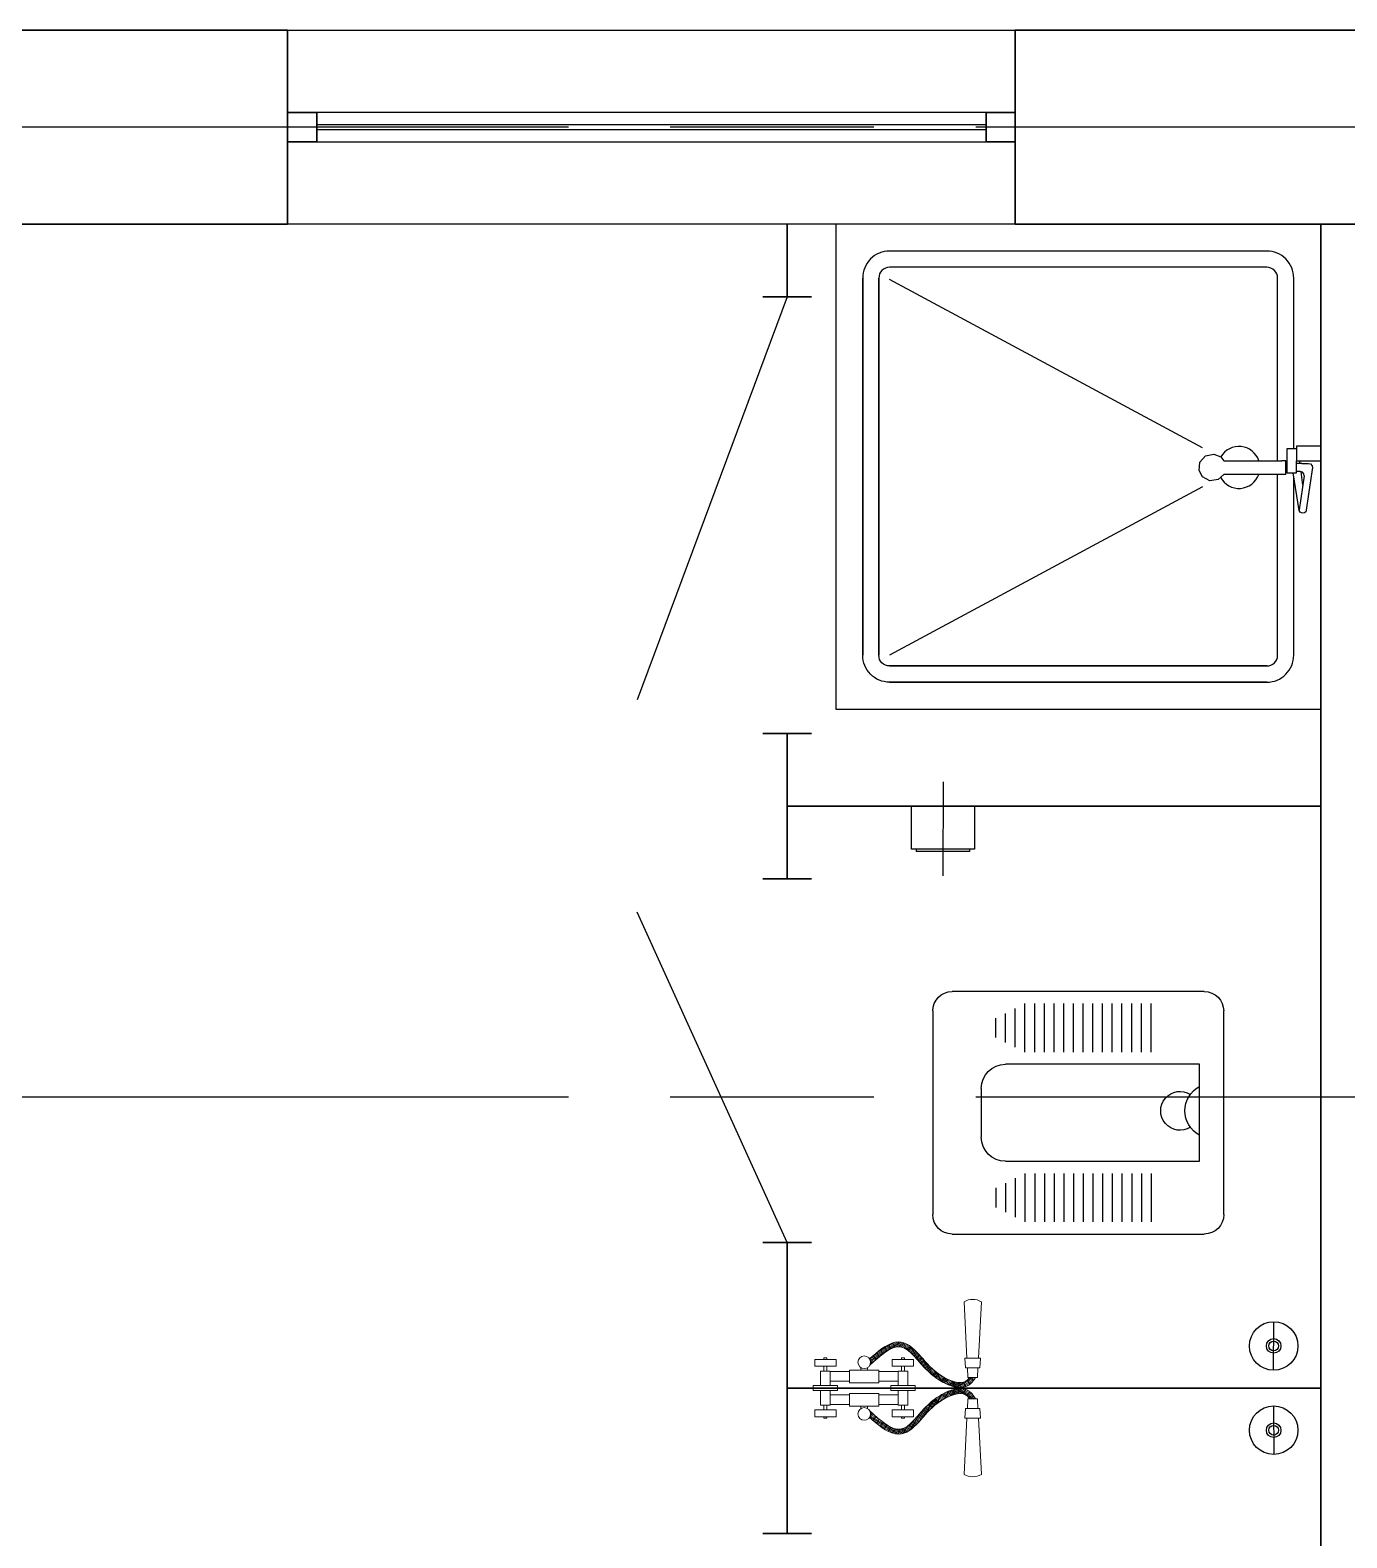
# Model space of a CAD drawing. Header units: inches. Extents: x 2870606 to 3671143, y -733551 to -473558.
# Drawn here: x 3184382 to 3187097, y -588254 to -585145 of the extents above; entities that cross this region are included whole.
import ezdxf

# ---------------------------------------------------------------- set-up
doc = ezdxf.new("R2010")
doc.units = ezdxf.units.IN
doc.header["$MEASUREMENT"] = 0
doc.linetypes.add('ACAD_ISO08W100', pattern=[36, 24, -3, 6, -3])
doc.layers.add('_0', color=7, linetype='Continuous', lineweight=25)
doc.layers.add('A_Windows', color=160, linetype='Continuous')

# ---------------------------------------------------------------- blocks, each defined once
blk = doc.blocks.new('hdyer')
for p, q in [((-112315.8, -307129.6), (-112315.8, -308129.6)), ((-112559.4, -307590.9), (-113204.7, -307243.8)), ((-112315.8, -307587.6), (-112365.8, -307587.6)), ((-112365.8, -307587.6), (-112365.8, -307617.6)), ((-112564.9, -307620.2), (-112553.3, -307607.4)), ((-112553.3, -307607.4), (-112536.3, -307603.7)), ((-112536.3, -307603.7), (-112522, -307609.5)), ((-112522, -307609.5), (-112515.8, -307617.6)), ((-112515.8, -307617.6), (-112396, -307617.6)), ((-112388, -307617.6), (-112396, -307617.6)), ((-112388, -307645.6), (-112388, -307617.6)), ((-112365.8, -307592.6), (-112385.8, -307592.6)), ((-112385.8, -307592.6), (-112385.8, -307612.6)), ((-112385.8, -307612.6), (-112385.8, -307642.6)), ((-112365.8, -307617.6), (-112315.8, -307617.6)), ((-112365.8, -307642.6), (-112365.8, -307617.6)), ((-112358.6, -307620.6), (-112358.2, -307618.5)), ((-112358.2, -307618.5), (-112357.5, -307617.6)), ((-112566.4, -307637.4), (-112564.9, -307620.2)), ((-112559.3, -307651), (-112566.4, -307637.4)), ((-112544.2, -307658.8), (-112559.3, -307651)), ((-112515.8, -307645.6), (-112527.5, -307656.1)), ((-112388, -307645.6), (-112515.8, -307645.6)), ((-112388, -307622.8), (-112387.9, -307622.9)), ((-112385.8, -307622.9), (-112388, -307622.9)), ((-112385.8, -307639.9), (-112388, -307639.9)), ((-112385.8, -307642.6), (-112365.8, -307642.6)), ((-112360.3, -307719.9), (-112372.7, -307642.6)), ((-112354.7, -307622.9), (-112365.8, -307622.9)), ((-112358.3, -307639.9), (-112365.8, -307639.9)), ((-112349.7, -307648.6), (-112360, -307718.7)), ((-112358.2, -307622.9), (-112358.6, -307620.6)), ((-112353.7, -307641.1), (-112358.3, -307639.9)), ((-112352.5, -307667.5), (-112356.2, -307640.5)), ((-112354.7, -307622.9), (-112341.4, -307622.9)), ((-112350.5, -307644.7), (-112353.7, -307641.1)), ((-112349.7, -307648.6), (-112350.5, -307644.7)), ((-112341.4, -307622.9), (-112336.8, -307624.1)), ((-112336.8, -307624.1), (-112333.6, -307627.7)), ((-112334, -307640.1), (-112336, -307653.8)), ((-112332.9, -307631.6), (-112334, -307640.1)), ((-112333.6, -307627.7), (-112332.9, -307631.6)), ((-112559.4, -307671.5), (-113204.7, -308018.5)), ((-112527.5, -307656.1), (-112544.2, -307658.8)), ((-112336, -307653.8), (-112340.8, -307686.6)), ((-112340.8, -307686.6), (-112345.6, -307719.4)), ((-112358.3, -307723.2), (-112360.3, -307719.9)), ((-112360.3, -307719.9), (-112360.3, -307719.9)), ((-112355.7, -307725.2), (-112358.3, -307723.2)), ((-112352.7, -307725.6), (-112355.7, -307725.2)), ((-112349.5, -307724.9), (-112352.7, -307725.6)), ((-112346.8, -307722.6), (-112349.5, -307724.9)), ((-112345.6, -307719.4), (-112346.8, -307722.6)), ((-113315.8, -308129.6), (-112315.8, -308129.6))]:
    blk.add_line(p, q)
blk.add_lwpolyline([(-112315.8, -307129.6), (-113315.8, -307129.6), (-113315.8, -308129.6)])
for points in [[(-112426.9, -307185.2), (-113204.7, -307185.2, 0.414214), (-113260.2, -307240.7), (-113260.2, -308018.5, 0.141372)], [(-112371.4, -307592.6), (-112371.4, -307240.7, 0.414214), (-112426.9, -307185.2)], [(-112426.9, -308074.1), (-113204.7, -308074.1, -0.414214), (-113260.2, -308018.5), (-113260.2, -307240.7, -0.141372)], [(-112426.9, -307218.5), (-113204.7, -307218.5, 0.414214), (-113226.9, -307240.7), (-113226.9, -308018.5, 0.139565)], [(-112426.9, -308040.7), (-113204.7, -308040.7, -0.414214), (-113226.9, -308018.5), (-113226.9, -307240.7, -0.139565)], [(-112404.7, -307617.6), (-112404.7, -307240.7, 0.414214), (-112426.9, -307218.5)], [(-113204.7, -308040.7), (-112426.9, -308040.7, 0.414214), (-112404.7, -308018.5), (-112404.7, -307645.6)], [(-113204.7, -308074.1), (-112426.9, -308074.1, 0.414214), (-112371.4, -308018.5), (-112371.4, -307650.8)]]:
    blk.add_lwpolyline(points, format="xyb")
for start, end in [(18.2826, 150.032), (208.2139, 340.5433)]:
    blk.add_arc((-112484.4, -307631.2), 43.3, start, end)
blk = doc.blocks.new('hdyhd')
for p, q in [((732050.4, 105598.5), (732470.4, 105598.5)), ((732010.4, 105038.5), (732010.4, 105558.5)), ((732160.4, 105548.5), (732360.4, 105548.5)), ((732160.4, 105148.5), (732160.4, 105548.5)), ((732360.4, 105548.5), (732360.4, 105148.5)), ((732510.4, 105558.5), (732510.4, 105038.5)), ((732135.4, 105448.7), (732035.4, 105448.7)), ((732135.4, 105428.7), (732035.4, 105428.7)), ((732385.4, 105448.7), (732485.4, 105448.7)), ((732385.4, 105428.7), (732485.4, 105428.7)), ((732135.4, 105408.7), (732035.4, 105408.7)), ((732385.4, 105408.7), (732485.4, 105408.7)), ((732135.4, 105388.7), (732035.4, 105388.7)), ((732135.4, 105368.7), (732035.4, 105368.7)), ((732385.4, 105388.7), (732485.4, 105388.7)), ((732385.4, 105368.7), (732485.4, 105368.7)), ((732135.4, 105348.7), (732035.4, 105348.7)), ((732135.4, 105328.7), (732035.4, 105328.7)), ((732385.4, 105348.7), (732485.4, 105348.7)), ((732385.4, 105328.7), (732485.4, 105328.7)), ((732135.4, 105308.7), (732035.4, 105308.7)), ((732385.4, 105308.7), (732485.4, 105308.7)), ((732135.4, 105288.7), (732035.4, 105288.7)), ((732135.4, 105268.7), (732035.4, 105268.7)), ((732385.4, 105288.7), (732485.4, 105288.7)), ((732385.4, 105268.7), (732485.4, 105268.7)), ((732135.4, 105248.7), (732035.4, 105248.7)), ((732385.4, 105248.7), (732485.4, 105248.7)), ((732135.4, 105228.7), (732035.4, 105228.7)), ((732135.4, 105208.7), (732035.4, 105208.7)), ((732385.4, 105228.7), (732485.4, 105228.7)), ((732385.4, 105208.7), (732485.4, 105208.7)), ((732135.4, 105188.7), (732035.4, 105188.7)), ((732385.4, 105188.7), (732485.4, 105188.7)), ((732125.4, 105168.7), (732045.4, 105168.7)), ((732115.4, 105148.7), (732055.4, 105148.7)), ((732395.4, 105168.7), (732475.4, 105168.7)), ((732405.4, 105148.7), (732465.4, 105148.7)), ((732105.4, 105128.7), (732065.4, 105128.7)), ((732415.4, 105128.7), (732455.4, 105128.7)), ((732310.4, 105098.5), (732210.4, 105098.5)), ((732470.4, 104998.5), (732050.4, 104998.5))]:
    blk.add_line(p, q)
for centre, radius, start, end in [((732050.4, 105558.5), 40, 90, 180), ((732470.4, 105558.5), 40, 0, 90), ((732264.4, 105575.1), 56.7, 208.0725, 331.9275), ((732264.4, 105508.5), 40, 147.9101, 32.09), ((732210.4, 105148.5), 50, 180, 270), ((732310.4, 105148.5), 50, 270, 0), ((732050.4, 105038.5), 40, 180, 270), ((732470.4, 105038.5), 40, 270, 360)]:
    blk.add_arc(centre, radius, start, end)
blk = doc.blocks.new('*U65')
at = {"color": 7, "lineweight": 30}
for points in [[(0, 60), (60, 60), (60, 0), (0, 0)], [(1500, 60), (1440, 60), (1440, 0), (1500, 0)]]:
    blk.add_lwpolyline(points, close=True, dxfattribs=at)
at = {"color": 4, "lineweight": 25}
for points in [[(60, 60), (1440, 60), (1440, 0), (60, 0)], [(60, 35), (1440, 35), (1440, 25), (60, 25)]]:
    blk.add_lwpolyline(points, close=True, dxfattribs=at)

msp = doc.modelspace()

# ---------------------------------------------------------------- linework, layer by layer
at = {"lineweight": 30}
for p, q in [((3184913.36, -585145.19), (3184913.36, -585545.19)), ((3186413.36, -585545.19), (3186413.36, -585145.19)), ((3185943.36, -585545.19, 10.18), (3185943.36, -585695.19, 10.18)), ((3187913.36, -585545.19), (3186413.36, -585545.19)), ((3187043.36, -590975.19, -26.38), (3187043.36, -585545.19, 10.18)), ((3185893.36, -585695.19, 10.18), (3185993.36, -585695.19, 10.18)), ((3185893.36, -586595.19, 10.18), (3185993.36, -586595.19, 10.18)), ((3185943.36, -586595.19, 10.18), (3185943.36, -586745.19, 10.18)), ((3185943.36, -586695.19, 10.18), (3185943.36, -586895.19, 10.18)), ((3185943.36, -586745.19, 10.18), (3187043.36, -586745.19, 10.18)), ((3185893.36, -586895.19, 10.18), (3185993.36, -586895.19, 10.18)), ((3185893.36, -587645.19, 10.18), (3185993.36, -587645.19, 10.18)), ((3185943.36, -587645.19, 10.18), (3185943.36, -587945.19, 10.18)), ((3185943.36, -587945.19, 10.18), (3185943.36, -588245.19, 10.18)), ((3185943.36, -587945.19, 10.18), (3187043.36, -587945.19, 10.18)), ((3185893.36, -588245.19, 10.18), (3185993.36, -588245.19, 10.18))]:
    msp.add_line(p, q, dxfattribs=at)
for p, q in [((3184913.36, -585145.19), (3186413.36, -585145.19)), ((3186413.36, -585545.19), (3184913.36, -585545.19)), ((3185943.36, -585695.19, 10.18), (3185633.89, -586526.17, 10.18)), ((3185943.36, -587645.19, 10.18), (3185633.89, -586964.21, 10.18))]:
    msp.add_line(p, q)
at = {"color": 252, "linetype": 'ACAD_ISO08W100', "ltscale": 70}
for p, q in [((3193052.28, -585345.19), (3127158.59, -585345.19)), ((3193052.28, -587345.19), (3127158.59, -587345.19))]:
    msp.add_line(p, q, dxfattribs=at)
at = {"color": 153, "linetype": 'ByBlock', "lineweight": 5}
for p, q in [((3186307.99, -587767.2, 10.18), (3186313.88, -587883.32, 10.18)), ((3186343.62, -587767.2, 10.18), (3186337.74, -587883.32, 10.18)), ((3186113.7, -587885.82, 10.18), (3186175.23, -587850.3, 10.18)), ((3186114.61, -587888.05, 10.18), (3186179.06, -587850.84, 10.18)), ((3186117.94, -587880.63, 10.18), (3186170.57, -587850.24, 10.18)), ((3186170.57, -587850.24, 10.18), (3186176.29, -587860.15, 10.18)), ((3186115.1, -587890.52, 10.18), (3186136.81, -587877.98, 10.18)), ((3186120.7, -587878.17, 10.18), (3186125.87, -587887.11, 10.18)), ((3186127.4, -587872.41, 10.18), (3186163.97, -587851.3, 10.18)), ((3186128.06, -587871.87, 10.18), (3186133.25, -587880.86, 10.18)), ((3186135.62, -587865.91, 10.18), (3186140.81, -587874.89, 10.18)), ((3186143.48, -587860.48, 10.18), (3186148.64, -587869.4, 10.18)), ((3186151.79, -587855.81, 10.18), (3186156.89, -587864.65, 10.18)), ((3186160.71, -587852.22, 10.18), (3186165.87, -587861.15, 10.18)), ((3186166.05, -587861.1, 10.18), (3186182.4, -587851.66, 10.18)), ((3186172.63, -587860.05, 10.18), (3186185.42, -587852.67, 10.18)), ((3186177.06, -587860.24, 10.18), (3186188.19, -587853.82, 10.18)), ((3186180.52, -587860.99, 10.18), (3186190.77, -587855.08, 10.18)), ((3186182.38, -587851.65, 10.18), (3186190.83, -587866.28, 10.18)), ((3186183.46, -587862.05, 10.18), (3186193.19, -587856.43, 10.18)), ((3186186.07, -587863.29, 10.18), (3186195.49, -587857.85, 10.18)), ((3186188.44, -587864.67, 10.18), (3186197.67, -587859.34, 10.18)), ((3186190.65, -587866.15, 10.18), (3186199.76, -587860.88, 10.18)), ((3186192.72, -587867.7, 10.18), (3186201.77, -587862.48, 10.18)), ((3186194.69, -587869.31, 10.18), (3186203.7, -587864.11, 10.18)), ((3186196.57, -587870.97, 10.18), (3186205.56, -587865.79, 10.18)), ((3186197.92, -587859.52, 10.18), (3186217.76, -587893.88, 10.18)), ((3186198.39, -587872.67, 10.18), (3186207.36, -587867.5, 10.18)), ((3186200.16, -587874.4, 10.18), (3186209.1, -587869.24, 10.18)), ((3186201.89, -587876.16, 10.18), (3186210.8, -587871.01, 10.18)), ((3186203.57, -587877.93, 10.18), (3186212.46, -587872.8, 10.18)), ((3186205.24, -587879.72, 10.18), (3186214.11, -587874.6, 10.18)), ((3186206.88, -587881.52, 10.18), (3186215.74, -587876.41, 10.18)), ((3186208.5, -587883.34, 10.18), (3186217.36, -587878.22, 10.18)), ((3186210.11, -587885.16, 10.18), (3186218.97, -587880.04, 10.18)), ((3186211.71, -587886.98, 10.18), (3186220.58, -587881.86, 10.18)), ((3186000.08, -587900, 10.18), (3186000.08, -587886, 10.18)), ((3186044.08, -587886, 10.18), (3186000.08, -587886, 10.18)), ((3186044.08, -587900, 10.18), (3186000.08, -587900, 10.18)), ((3186012.08, -587940.19, 10.18), (3186012.08, -587910.19, 10.18)), ((3186032.08, -587910.19, 10.18), (3186012.08, -587910.19, 10.18)), ((3186019.08, -587886, 10.18), (3186019.08, -587883.04, 10.18)), ((3186019.08, -587883.04, 10.18), (3186025.08, -587883.04, 10.18)), ((3186019.08, -587910.19, 10.18), (3186019.08, -587900, 10.18)), ((3186025.08, -587886, 10.18), (3186025.08, -587883.04, 10.18)), ((3186025.08, -587910.19, 10.18), (3186025.08, -587900, 10.18)), ((3186032.08, -587940.19, 10.18), (3186032.08, -587910.19, 10.18)), ((3186032.08, -587910.98, 10.18), (3186072.08, -587910.98, 10.18)), ((3186044.08, -587900, 10.18), (3186044.08, -587886, 10.18)), ((3186072.08, -587934.2, 10.18), (3186072.08, -587907.98, 10.18)), ((3186072.08, -587907.98, 10.18), (3186132.08, -587907.98, 10.18)), ((3186095.08, -587907.98, 10.18), (3186095.08, -587902.9, 10.18)), ((3186109.08, -587907.98, 10.18), (3186109.08, -587902.9, 10.18)), ((3186113.45, -587884.66, 10.18), (3186118.58, -587893.54, 10.18)), ((3186114.32, -587896.46, 10.18), (3186117.09, -587894.87, 10.18)), ((3186115.09, -587893.27, 10.18), (3186126.08, -587886.93, 10.18)), ((3186132.08, -587934.2, 10.18), (3186132.08, -587907.98, 10.18)), ((3186132.08, -587910.98, 10.18), (3186172.08, -587910.98, 10.18)), ((3186160.08, -587900, 10.18), (3186160.08, -587886, 10.18)), ((3186160.08, -587886, 10.18), (3186204.08, -587886, 10.18)), ((3186160.08, -587900, 10.18), (3186204.08, -587900, 10.18)), ((3186172.08, -587940.19, 10.18), (3186172.08, -587910.19, 10.18)), ((3186172.08, -587910.19, 10.18), (3186192.08, -587910.19, 10.18)), ((3186179.08, -587886, 10.18), (3186179.08, -587883.04, 10.18)), ((3186185.08, -587883.04, 10.18), (3186179.08, -587883.04, 10.18)), ((3186179.08, -587910.19, 10.18), (3186179.08, -587900, 10.18)), ((3186185.08, -587886, 10.18), (3186185.08, -587883.04, 10.18)), ((3186185.08, -587910.19, 10.18), (3186185.08, -587900, 10.18)), ((3186192.08, -587940.19, 10.18), (3186192.08, -587910.19, 10.18)), ((3186204.08, -587900, 10.18), (3186204.08, -587886, 10.18)), ((3186213.31, -587888.81, 10.18), (3186222.18, -587883.69, 10.18)), ((3186214.91, -587890.63, 10.18), (3186223.79, -587885.51, 10.18)), ((3186216.51, -587892.46, 10.18), (3186225.39, -587887.33, 10.18)), ((3186218.12, -587894.28, 10.18), (3186227.01, -587889.15, 10.18)), ((3186219.73, -587896.1, 10.18), (3186228.64, -587890.96, 10.18)), ((3186221.36, -587897.91, 10.18), (3186230.27, -587892.76, 10.18)), ((3186223, -587899.71, 10.18), (3186231.93, -587894.56, 10.18)), ((3186224.2, -587885.97, 10.18), (3186243.33, -587919.12, 10.18)), ((3186224.65, -587901.51, 10.18), (3186233.6, -587896.34, 10.18)), ((3186226.33, -587903.29, 10.18), (3186235.29, -587898.11, 10.18)), ((3186228.02, -587905.06, 10.18), (3186237.01, -587899.87, 10.18)), ((3186229.74, -587906.81, 10.18), (3186238.75, -587901.61, 10.18)), ((3186231.49, -587908.56, 10.18), (3186240.53, -587903.34, 10.18)), ((3186233.27, -587910.28, 10.18), (3186242.34, -587905.04, 10.18)), ((3186235.08, -587911.98, 10.18), (3186244.18, -587906.73, 10.18)), ((3186236.92, -587913.67, 10.18), (3186246.07, -587908.39, 10.18)), ((3186238.81, -587915.33, 10.18), (3186248, -587910.02, 10.18)), ((3186240.73, -587916.97, 10.18), (3186249.98, -587911.63, 10.18)), ((3186242.68, -587918.59, 10.18), (3186252.01, -587913.21, 10.18)), ((3186250.03, -587911.66, 10.18), (3186261.6, -587931.71, 10.18)), ((3186309.87, -587883.32, 10.18), (3186310.89, -587903.32, 10.18)), ((3186309.87, -587883.32, 10.18), (3186341.74, -587883.32, 10.18)), ((3186310.89, -587903.32, 10.18), (3186340.73, -587903.32, 10.18)), ((3186314.89, -587903.32, 10.18), (3186315.91, -587923.32, 10.18)), ((3186336.72, -587903.32, 10.18), (3186335.71, -587923.32, 10.18)), ((3186341.74, -587883.32, 10.18), (3186340.73, -587903.32, 10.18)), ((3185997.08, -587945.19, 10.18), (3185997.08, -587940.19, 10.18)), ((3186047.08, -587940.19, 10.18), (3185997.08, -587940.19, 10.18)), ((3186032.08, -587931.2, 10.18), (3186072.08, -587931.2, 10.18)), ((3186047.08, -587945.19, 10.18), (3186047.08, -587940.19, 10.18)), ((3186072.08, -587934.2, 10.18), (3186132.08, -587934.2, 10.18)), ((3186132.08, -587931.2, 10.18), (3186172.08, -587931.2, 10.18)), ((3186157.08, -587945.19, 10.18), (3186157.08, -587940.19, 10.18)), ((3186157.08, -587940.19, 10.18), (3186207.08, -587940.19, 10.18)), ((3186207.08, -587945.19, 10.18), (3186207.08, -587940.19, 10.18)), ((3186244.68, -587920.19, 10.18), (3186254.08, -587914.76, 10.18)), ((3186246.71, -587921.76, 10.18), (3186256.2, -587916.29, 10.18)), ((3186248.79, -587923.32, 10.18), (3186258.37, -587917.78, 10.18)), ((3186250.91, -587924.84, 10.18), (3186260.59, -587919.25, 10.18)), ((3186253.07, -587926.34, 10.18), (3186262.87, -587920.69, 10.18)), ((3186255.28, -587927.82, 10.18), (3186265.2, -587922.09, 10.18)), ((3186257.54, -587929.26, 10.18), (3186267.59, -587923.46, 10.18)), ((3186259.85, -587930.68, 10.18), (3186270.05, -587924.79, 10.18)), ((3186262.22, -587932.06, 10.18), (3186272.57, -587926.08, 10.18)), ((3186264.64, -587933.41, 10.18), (3186275.18, -587927.33, 10.18)), ((3186267.13, -587934.72, 10.18), (3186277.87, -587928.52, 10.18)), ((3186267.95, -587923.65, 10.18), (3186276.87, -587939.1, 10.18)), ((3186269.7, -587935.99, 10.18), (3186280.66, -587929.66, 10.18)), ((3186272.34, -587937.21, 10.18), (3186283.57, -587930.73, 10.18)), ((3186275.07, -587938.39, 10.18), (3186286.62, -587931.72, 10.18)), ((3186277.91, -587939.5, 10.18), (3186289.87, -587932.59, 10.18)), ((3186280.87, -587940.54, 10.18), (3186293.38, -587933.32, 10.18)), ((3186282.9, -587930.5, 10.18), (3186290.09, -587942.95, 10.18)), ((3186283.97, -587941.5, 10.18), (3186297.3, -587933.8, 10.18)), ((3186287.25, -587942.35, 10.18), (3186302.05, -587933.81, 10.18)), ((3186290.76, -587943.08, 10.18), (3186324.97, -587923.32, 10.18)), ((3186294.59, -587943.62, 10.18), (3186329.74, -587923.32, 10.18)), ((3186295.72, -587933.65, 10.18), (3186301.6, -587943.85, 10.18)), ((3186298.88, -587943.89, 10.18), (3186329.97, -587925.94, 10.18)), ((3186304.03, -587943.67, 10.18), (3186326.5, -587930.69, 10.18)), ((3186306.41, -587933.12, 10.18), (3186311.54, -587942.01, 10.18)), ((3186311.85, -587941.9, 10.18), (3186320.94, -587936.65, 10.18)), ((3186314.73, -587928.48, 10.18), (3186319.92, -587937.48, 10.18)), ((3186315.91, -587923.32, 10.18), (3186335.71, -587923.32, 10.18)), ((3186318.73, -587924.18, 10.18), (3186320.21, -587923.32, 10.18)), ((3186322.75, -587923.32, 10.18), (3186326.79, -587930.32, 10.18)), ((3185997.08, -587945.19, 10.18), (3186047.08, -587945.19, 10.18)), ((3185997.08, -587945.19, 10.18), (3185997.08, -587950.19, 10.18)), ((3185997.08, -587945.19, 10.18), (3186047.08, -587945.19, 10.18)), ((3186047.08, -587950.19, 10.18), (3185997.08, -587950.19, 10.18)), ((3186012.08, -587950.19, 10.18), (3186012.08, -587980.19, 10.18)), ((3186032.08, -587950.19, 10.18), (3186032.08, -587980.19, 10.18)), ((3186032.08, -587959.18, 10.18), (3186072.08, -587959.18, 10.18)), ((3186047.08, -587945.19, 10.18), (3186047.08, -587950.19, 10.18)), ((3186072.08, -587956.18, 10.18), (3186072.08, -587982.4, 10.18)), ((3186072.08, -587956.18, 10.18), (3186132.08, -587956.18, 10.18)), ((3186132.08, -587956.18, 10.18), (3186132.08, -587982.4, 10.18)), ((3186132.08, -587959.18, 10.18), (3186172.08, -587959.18, 10.18)), ((3186157.08, -587945.19, 10.18), (3186207.08, -587945.19, 10.18)), ((3186157.08, -587945.19, 10.18), (3186157.08, -587950.19, 10.18)), ((3186157.08, -587945.19, 10.18), (3186207.08, -587945.19, 10.18)), ((3186157.08, -587950.19, 10.18), (3186207.08, -587950.19, 10.18)), ((3186172.08, -587950.19, 10.18), (3186172.08, -587980.19, 10.18)), ((3186192.08, -587950.19, 10.18), (3186192.08, -587980.19, 10.18)), ((3186207.08, -587945.19, 10.18), (3186207.08, -587950.19, 10.18)), ((3186224.2, -588004.4, 10.18), (3186243.33, -587971.26, 10.18)), ((3186238.81, -587975.05, 10.18), (3186248, -587980.35, 10.18)), ((3186240.73, -587973.4, 10.18), (3186249.98, -587978.75, 10.18)), ((3186242.68, -587971.78, 10.18), (3186252.01, -587977.17, 10.18)), ((3186244.68, -587970.19, 10.18), (3186254.08, -587975.61, 10.18)), ((3186246.71, -587968.61, 10.18), (3186256.2, -587974.09, 10.18)), ((3186248.79, -587967.06, 10.18), (3186258.37, -587972.59, 10.18)), ((3186250.03, -587978.71, 10.18), (3186261.6, -587958.67, 10.18)), ((3186250.91, -587965.53, 10.18), (3186260.59, -587971.13, 10.18)), ((3186253.07, -587964.03, 10.18), (3186262.87, -587969.69, 10.18)), ((3186255.28, -587962.56, 10.18), (3186265.2, -587968.29, 10.18)), ((3186257.54, -587961.11, 10.18), (3186267.59, -587966.92, 10.18)), ((3186259.85, -587959.7, 10.18), (3186270.05, -587965.59, 10.18)), ((3186262.22, -587958.31, 10.18), (3186272.57, -587964.3, 10.18)), ((3186264.64, -587956.97, 10.18), (3186275.18, -587963.05, 10.18)), ((3186267.13, -587955.65, 10.18), (3186277.87, -587961.85, 10.18)), ((3186267.95, -587966.72, 10.18), (3186276.87, -587951.28, 10.18)), ((3186269.7, -587954.39, 10.18), (3186280.66, -587960.71, 10.18)), ((3186272.34, -587953.16, 10.18), (3186283.57, -587959.64, 10.18)), ((3186275.07, -587951.99, 10.18), (3186286.62, -587958.66, 10.18)), ((3186277.91, -587950.88, 10.18), (3186289.87, -587957.78, 10.18)), ((3186280.87, -587949.84, 10.18), (3186293.38, -587957.06, 10.18)), ((3186282.9, -587959.88, 10.18), (3186290.09, -587947.42, 10.18)), ((3186283.97, -587948.88, 10.18), (3186297.3, -587956.57, 10.18)), ((3186287.25, -587948.02, 10.18), (3186302.05, -587956.56, 10.18)), ((3186290.76, -587947.3, 10.18), (3186324.97, -587967.05, 10.18)), ((3186294.59, -587946.76, 10.18), (3186329.74, -587967.05, 10.18)), ((3186295.72, -587956.72, 10.18), (3186301.6, -587946.53, 10.18)), ((3186298.88, -587946.49, 10.18), (3186329.97, -587964.43, 10.18)), ((3186304.03, -587946.71, 10.18), (3186326.5, -587959.69, 10.18)), ((3186306.41, -587957.25, 10.18), (3186311.54, -587948.37, 10.18)), ((3186311.85, -587948.48, 10.18), (3186320.94, -587953.72, 10.18)), ((3186314.73, -587961.9, 10.18), (3186319.92, -587952.9, 10.18)), ((3186314.89, -587987.05, 10.18), (3186315.91, -587967.05, 10.18)), ((3186315.91, -587967.05, 10.18), (3186335.71, -587967.05, 10.18)), ((3186318.73, -587966.2, 10.18), (3186320.21, -587967.05, 10.18)), ((3186322.75, -587967.05, 10.18), (3186326.79, -587960.05, 10.18)), ((3186336.72, -587987.05, 10.18), (3186335.71, -587967.05, 10.18)), ((3186000.08, -587990.38, 10.18), (3186000.08, -588004.38, 10.18)), ((3186044.08, -587990.38, 10.18), (3186000.08, -587990.38, 10.18)), ((3186044.08, -588004.38, 10.18), (3186000.08, -588004.38, 10.18)), ((3186032.08, -587980.19, 10.18), (3186012.08, -587980.19, 10.18)), ((3186019.08, -587980.19, 10.18), (3186019.08, -587990.38, 10.18)), ((3186019.08, -588004.38, 10.18), (3186019.08, -588007.33, 10.18)), ((3186025.08, -587980.19, 10.18), (3186025.08, -587990.38, 10.18)), ((3186025.08, -588004.38, 10.18), (3186025.08, -588007.33, 10.18)), ((3186032.08, -587979.4, 10.18), (3186072.08, -587979.4, 10.18)), ((3186044.08, -587990.38, 10.18), (3186044.08, -588004.38, 10.18)), ((3186072.08, -587982.4, 10.18), (3186132.08, -587982.4, 10.18)), ((3186095.08, -587982.4, 10.18), (3186095.08, -587987.48, 10.18)), ((3186109.08, -587982.4, 10.18), (3186109.08, -587987.48, 10.18)), ((3186113.45, -588005.72, 10.18), (3186118.58, -587996.84, 10.18)), ((3186113.7, -588004.55, 10.18), (3186175.23, -588040.07, 10.18)), ((3186114.32, -587993.91, 10.18), (3186117.09, -587995.51, 10.18)), ((3186114.61, -588002.33, 10.18), (3186179.06, -588039.54, 10.18)), ((3186115.09, -587997.1, 10.18), (3186126.08, -588003.45, 10.18)), ((3186115.1, -587999.86, 10.18), (3186136.81, -588012.39, 10.18)), ((3186120.7, -588012.2, 10.18), (3186125.87, -588003.26, 10.18)), ((3186132.08, -587979.4, 10.18), (3186172.08, -587979.4, 10.18)), ((3186160.08, -587990.38, 10.18), (3186160.08, -588004.38, 10.18)), ((3186160.08, -587990.38, 10.18), (3186204.08, -587990.38, 10.18)), ((3186160.08, -588004.38, 10.18), (3186204.08, -588004.38, 10.18)), ((3186172.08, -587980.19, 10.18), (3186192.08, -587980.19, 10.18)), ((3186179.08, -587980.19, 10.18), (3186179.08, -587990.38, 10.18)), ((3186179.08, -588004.38, 10.18), (3186179.08, -588007.33, 10.18)), ((3186185.08, -587980.19, 10.18), (3186185.08, -587990.38, 10.18)), ((3186185.08, -588004.38, 10.18), (3186185.08, -588007.33, 10.18)), ((3186197.92, -588030.86, 10.18), (3186217.76, -587996.5, 10.18)), ((3186204.08, -587990.38, 10.18), (3186204.08, -588004.38, 10.18)), ((3186210.11, -588005.22, 10.18), (3186218.97, -588010.34, 10.18)), ((3186211.71, -588003.4, 10.18), (3186220.58, -588008.51, 10.18)), ((3186213.31, -588001.57, 10.18), (3186222.18, -588006.69, 10.18)), ((3186214.91, -587999.74, 10.18), (3186223.79, -588004.87, 10.18)), ((3186216.51, -587997.92, 10.18), (3186225.39, -588003.05, 10.18)), ((3186218.12, -587996.1, 10.18), (3186227.01, -588001.23, 10.18)), ((3186219.73, -587994.28, 10.18), (3186228.64, -587999.42, 10.18)), ((3186221.36, -587992.47, 10.18), (3186230.27, -587997.62, 10.18)), ((3186223, -587990.66, 10.18), (3186231.93, -587995.82, 10.18)), ((3186224.65, -587988.87, 10.18), (3186233.6, -587994.04, 10.18)), ((3186226.33, -587987.09, 10.18), (3186235.29, -587992.26, 10.18)), ((3186228.02, -587985.32, 10.18), (3186237.01, -587990.51, 10.18)), ((3186229.74, -587983.56, 10.18), (3186238.75, -587988.76, 10.18)), ((3186231.49, -587981.82, 10.18), (3186240.53, -587987.04, 10.18)), ((3186233.27, -587980.1, 10.18), (3186242.34, -587985.33, 10.18)), ((3186235.08, -587978.39, 10.18), (3186244.18, -587983.65, 10.18)), ((3186236.92, -587976.71, 10.18), (3186246.07, -587981.99, 10.18)), ((3186309.87, -588007.05, 10.18), (3186310.89, -587987.05, 10.18)), ((3186310.89, -587987.05, 10.18), (3186340.73, -587987.05, 10.18)), ((3186341.74, -588007.05, 10.18), (3186340.73, -587987.05, 10.18)), ((3186019.08, -588007.33, 10.18), (3186025.08, -588007.33, 10.18)), ((3186117.94, -588009.75, 10.18), (3186170.57, -588040.13, 10.18)), ((3186127.4, -588017.96, 10.18), (3186163.97, -588039.07, 10.18)), ((3186128.06, -588018.51, 10.18), (3186133.25, -588009.52, 10.18)), ((3186135.62, -588024.47, 10.18), (3186140.81, -588015.48, 10.18)), ((3186143.48, -588029.9, 10.18), (3186148.64, -588020.98, 10.18)), ((3186151.79, -588034.56, 10.18), (3186156.89, -588025.73, 10.18)), ((3186160.71, -588038.16, 10.18), (3186165.87, -588029.23, 10.18)), ((3186166.05, -588029.27, 10.18), (3186182.4, -588038.72, 10.18)), ((3186170.57, -588040.13, 10.18), (3186176.29, -588030.22, 10.18)), ((3186172.63, -588030.33, 10.18), (3186185.42, -588037.71, 10.18)), ((3186177.06, -588030.13, 10.18), (3186188.19, -588036.56, 10.18)), ((3186185.08, -588007.33, 10.18), (3186179.08, -588007.33, 10.18)), ((3186180.52, -588029.38, 10.18), (3186190.77, -588035.3, 10.18)), ((3186182.38, -588038.73, 10.18), (3186190.83, -588024.1, 10.18)), ((3186183.46, -588028.33, 10.18), (3186193.19, -588033.95, 10.18)), ((3186186.07, -588027.09, 10.18), (3186195.49, -588032.52, 10.18)), ((3186188.44, -588025.71, 10.18), (3186197.67, -588031.04, 10.18)), ((3186190.65, -588024.23, 10.18), (3186199.76, -588029.49, 10.18)), ((3186192.72, -588022.68, 10.18), (3186201.77, -588027.9, 10.18)), ((3186194.69, -588021.06, 10.18), (3186203.7, -588026.27, 10.18)), ((3186196.57, -588019.4, 10.18), (3186205.56, -588024.59, 10.18)), ((3186198.39, -588017.7, 10.18), (3186207.36, -588022.88, 10.18)), ((3186200.16, -588015.98, 10.18), (3186209.1, -588021.14, 10.18)), ((3186201.89, -588014.22, 10.18), (3186210.8, -588019.37, 10.18)), ((3186203.57, -588012.45, 10.18), (3186212.46, -588017.58, 10.18)), ((3186205.24, -588010.66, 10.18), (3186214.11, -588015.78, 10.18)), ((3186206.88, -588008.85, 10.18), (3186215.74, -588013.97, 10.18)), ((3186208.5, -588007.04, 10.18), (3186217.36, -588012.16, 10.18)), ((3186307.99, -588123.18, 10.18), (3186313.88, -588007.05, 10.18)), ((3186309.87, -588007.05, 10.18), (3186341.74, -588007.05, 10.18)), ((3186343.62, -588123.18, 10.18), (3186337.74, -588007.05, 10.18))]:
    msp.add_line(p, q, dxfattribs=at)
at = {"lineweight": 30}
for points in [[(3184913.36, -585145.19), (3183963.36, -585145.19)], [(3187913.36, -585145.19), (3186413.36, -585145.19)], [(3184913.36, -585545.19), (3183963.36, -585545.19)]]:
    msp.add_lwpolyline(points, dxfattribs=at)
at = {"color": 153, "linetype": 'ByBlock', "lineweight": 5}
for centre in [(3186102.08, -587891.84, 10.18), (3186102.08, -587998.54, 10.18)]:
    msp.add_circle(centre, 13.09, dxfattribs=at)
for centre, start, end in [((3186325.81, -587797.32, 10.18), 59.39876, 120.60124), ((3186325.81, -588093.05, 10.18), 239.39876, 300.60124)]:
    msp.add_arc(centre, 35, start, end, dxfattribs=at)
for points in [[(3186113.18, -587884.91, 10.18), (3186129.96, -587869.75, 10.18), (3186146.79, -587854.86, 10.18), (3186182.46, -587847.4, 10.18), (3186198.1, -587857.65, 10.18), (3186221.95, -587882.73, 10.18), (3186233.44, -587897.92, 10.18), (3186265.05, -587924.18, 10.18), (3186286.09, -587934.09, 10.18), (3186308.53, -587933.77, 10.18), (3186313.42, -587930.95, 10.18), (3186319.42, -587923.32, 10.18)], [(3186113.18, -588005.47, 10.18), (3186129.96, -588020.63, 10.18), (3186146.79, -588035.52, 10.18), (3186182.46, -588042.98, 10.18), (3186198.1, -588032.72, 10.18), (3186221.95, -588007.65, 10.18), (3186233.44, -587992.45, 10.18), (3186265.05, -587966.19, 10.18), (3186286.09, -587956.29, 10.18), (3186308.53, -587956.6, 10.18), (3186313.42, -587959.42, 10.18), (3186319.42, -587967.05, 10.18)]]:
    msp.add_open_spline(points, degree=3, knots=[0.00681115, 0.00681115, 0.00681115, 0.00681115, 0.06218231, 0.06218231, 0.11038284, 0.11038284, 0.15858336, 0.15858336, 0.21586869, 0.21586869, 0.25018042, 0.25018042, 0.25018042, 0.25018042], dxfattribs=at)
for points in [[(3186113.66, -587897.94, 10.18), (3186176.57, -587860.18, 10.18), (3186235.86, -587912.7, 10.18), (3186321.86, -587935.84, 10.18), (3186331.76, -587923.32, 10.18)], [(3186113.66, -587992.44, 10.18), (3186176.57, -588030.19, 10.18), (3186235.86, -587977.67, 10.18), (3186321.86, -587954.54, 10.18), (3186331.76, -587967.05, 10.18)]]:
    msp.add_spline(points, degree=3, dxfattribs=at)
at = {"layer": '_0'}
for p, q in [((3186264.65, -586695.15, 10.18), (3186264.44, -586888.93, 10.18)), ((3186209.5, -586833.87, 10.18), (3186209.5, -586838.87, 10.18)), ((3186319.5, -586838.99, 10.18), (3186209.5, -586838.87, 10.18)), ((3186319.5, -586833.99, 10.18), (3186319.5, -586838.99, 10.18)), ((3186946.32, -587908.28, 10.18), (3186946.43, -587808.28, 10.18)), ((3186946.32, -587982.1, 10.18), (3186946.43, -588082.1, 10.18))]:
    msp.add_line(p, q, dxfattribs=at)
at = {"layer": '_0', "elevation": 10.18}
msp.add_lwpolyline([(3186199.6, -586745.08), (3186329.6, -586745.22), (3186329.5, -586834), (3186199.5, -586833.86)], close=True, dxfattribs=at)
at = {"layer": '_0'}
for centre, radius in [((3186946.38, -587858.28, 10.18), 50), ((3186946.38, -587858.28, 10.18), 15), ((3186946.38, -587858.28, 10.18), 10), ((3186946.38, -588032.1, 10.18), 50), ((3186946.38, -588032.1, 10.18), 15), ((3186946.38, -588032.1, 10.18), 10)]:
    msp.add_circle(centre, radius, dxfattribs=at)

# ---------------------------------------------------------------- block references
msp.add_blockref('hdyer', (3299359.16, -278415.58, 10.18))
at = {"layer": '_0', "xscale": -1, "rotation": 270.0008044948986}
msp.add_blockref('hdyhd', (3081255.17, -1319639.42, 10.18), dxfattribs=at)
at = {"layer": 'A_Windows', "color": 5, "lineweight": 30, "xscale": -1, "rotation": 359.9999846070635}
msp.add_blockref('*U65', (3186413.36, -585375.19), dxfattribs=at)

doc.saveas('drawing.dxf')
